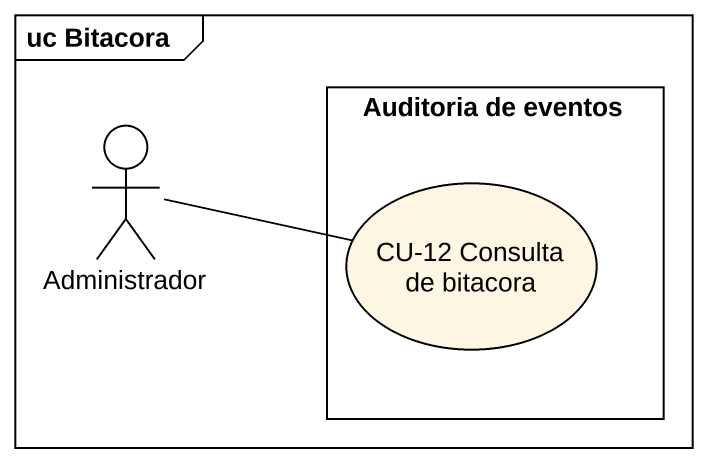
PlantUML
@startuml
mainframe uc Bitacora
actor Administrador
rectangle "Auditoria de eventos" as Auditoria_de_eventos {
  usecase "CU-12 Consulta de bitacora" as CU_12_Consulta_de_bitacora
}
Administrador -right- CU_12_Consulta_de_bitacora
@enduml
